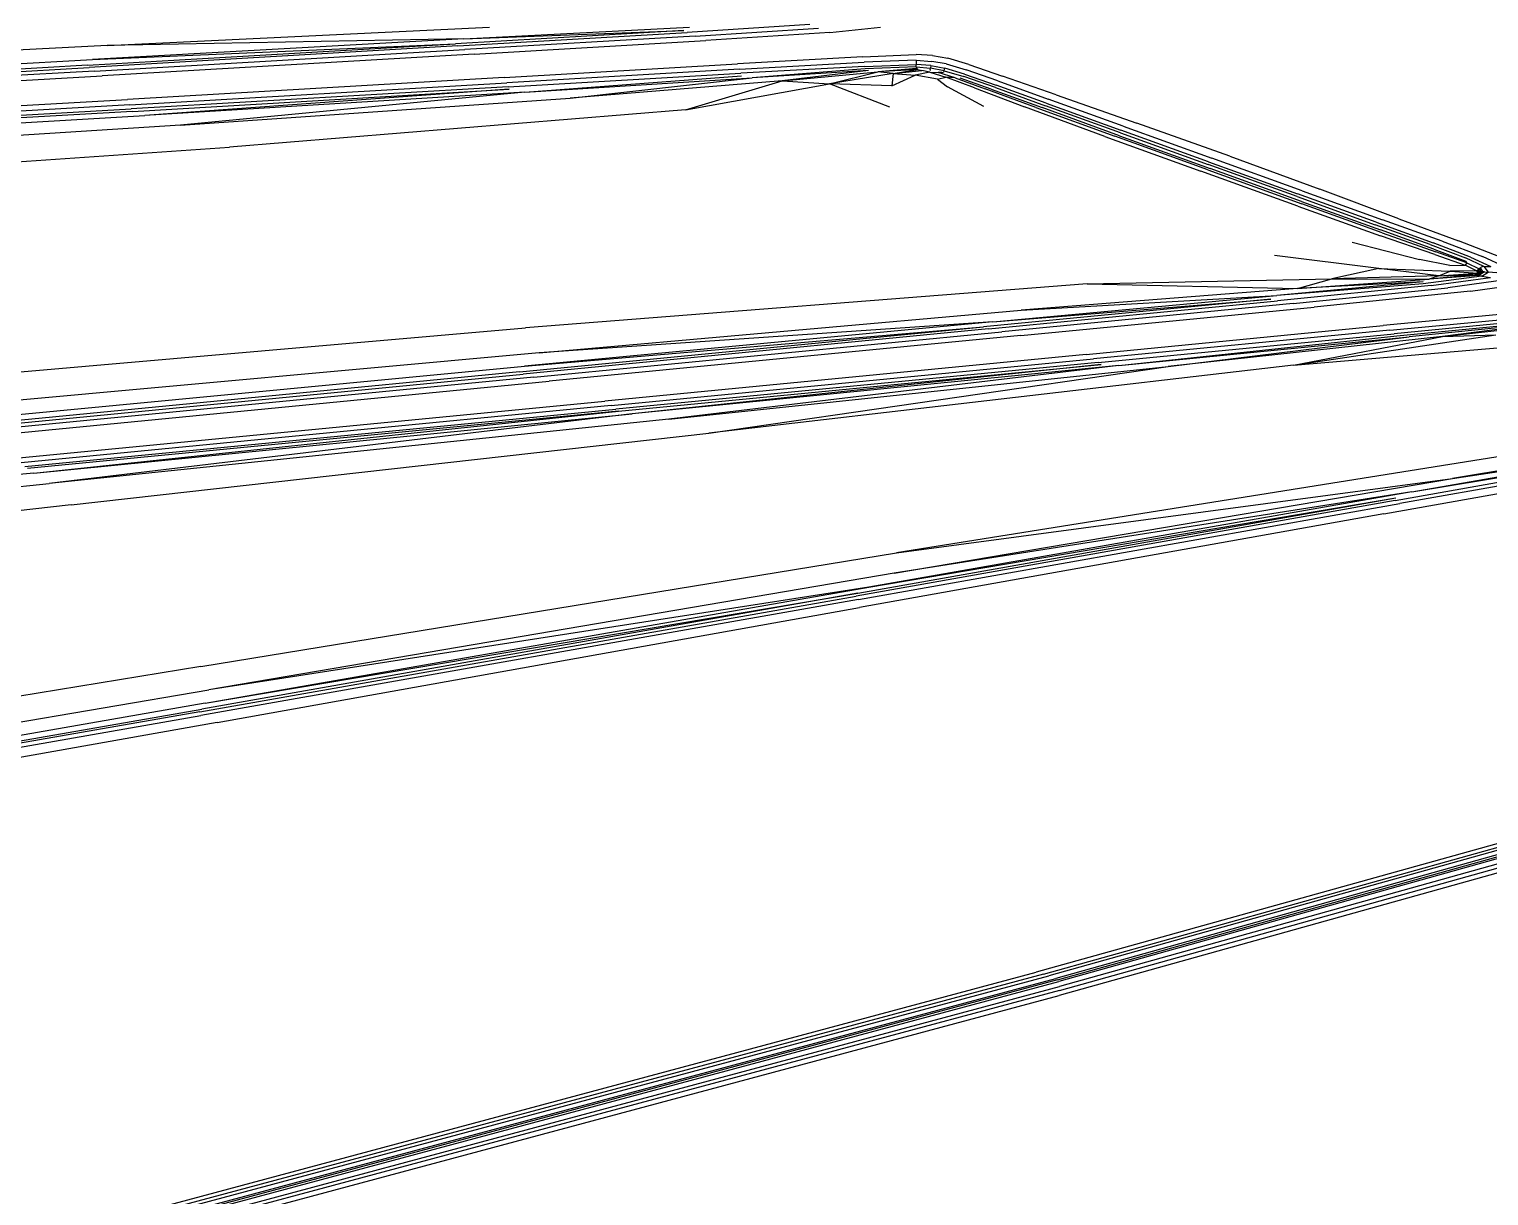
# Model space of a CAD drawing. Extents: x 526875 to 527530, y 3493038 to 3493574.
# Drawn here: x 527138.882 to 527139.894, y 3493324.28 to 3493325.089 of the extents above; entities that cross this region are included whole.
import ezdxf

# ---------------------------------------------------------------- set-up
doc = ezdxf.new("R2010")
doc.units = 0
doc.header["$LTSCALE"] = 2
doc.layers.get('0').update_dxf_attribs({"linetype": 'CONTINUOUS'})
doc.layers.add('L-WATER水景', color=5, linetype='CONTINUOUS')
doc.layers.add('W-_BOLLARD系船栓', color=4, linetype='CONTINUOUS')

# ---------------------------------------------------------------- blocks, each defined once
blk = doc.blocks.new('$matou$00000056')
at = {"color": 0, "linetype": 'Continuous'}
for p, q in [((-4144.56, 877.39, 0), (-4540.2, 747.53, 0)), ((-4144.67, 872.48, 0), (-4540.51, 742.39, 0)), ((-4540.39, 744.63, 0), (-4144.64, 874.63, 0)), ((-4144.49, 869.51, 0), (-4540.32, 739.39, 0)), ((-4539.9, 738.38, 0), (-4144.27, 868.43, 0)), ((-4143.94, 867.44, 0), (-4539.2, 737.52, 0)), ((-4142.69, 865.25, 0), (-4536.6, 735.83, 0)), ((-4534.53, 734.79, 0), (-4141.66, 863.82, 0)), ((-4140.26, 861.99, 0), (-4531.81, 733.49, 0)), ((-4922.68, 610.31, 0), (-4540.51, 742.39, 0)), ((-4540.39, 744.63, 0), (-4922.6, 612.53, 0)), ((-4922.46, 615.41, 0), (-4540.2, 747.53, 0)), ((-4922.33, 607.4, 0), (-4540.32, 739.39, 0)), ((-4539.9, 738.38, 0), (-4921.72, 606.48, 0)), ((-4920.72, 605.76, 0), (-4539.2, 737.52, 0)), ((-4917.05, 604.57, 0), (-4536.6, 735.83, 0)), ((-4534.53, 734.79, 0), (-4914.15, 603.92, 0)), ((-4910.39, 603.12, 0), (-4531.81, 733.49, 0)), ((-4221.19, 567.17, 0), (-3953.32, 619.38, 0)), ((-3948, 613.82, 0), (-4215.05, 562.83, 0)), ((-3948.84, 610.03, 0), (-4215.51, 559.08, 0)), ((-4214.69, 560.61, 0), (-3948.1, 611.53, 0)), ((-4216.99, 555.78, 0), (-3949.32, 606.43, 0)), ((-3948.67, 597.83, 0), (-4218.63, 548.21, 0)), ((-4215.86, 534.46, 0), (-3945.99, 581.36, 0)), ((-4221.19, 567.17, 0), (-4470.37, 518.09, 0)), ((-4470.15, 513.52, 0), (-4215.05, 562.83, 0)), ((-4470, 509.89, 0), (-4215.51, 559.08, 0)), ((-4214.69, 560.61, 0), (-4469.24, 511.41, 0)), ((-4216.99, 555.78, 0), (-4474.39, 506.62, 0)), ((-4216.99, 555.78, 0), (-4470, 509.89, 0)), ((-4484.36, 499.24, 0), (-4218.63, 548.21, 0)), ((-4474.39, 506.62, 0), (-4218.63, 548.21, 0)), ((-4215.86, 534.46, 0), (-4485.57, 487.61, 0)), ((-4673.74, 478.07, 0), (-4470.37, 518.09, 0)), ((-4470.15, 513.52, 0), (-4680.18, 472.64, 0)), ((-4684.9, 466.29, 0), (-4474.39, 506.62, 0)), ((-4470, 509.89, 0), (-4678.64, 469.3, 0)), ((-4474.39, 506.62, 0), (-4678.64, 469.3, 0)), ((-4678.32, 470.73, 0), (-4469.24, 511.41, 0)), ((-4484.36, 499.24, 0), (-4700.85, 459.59, 0)), ((-4684.9, 466.29, 0), (-4484.36, 499.24, 0)), ((-4737.7, 445.02, 0), (-4485.57, 487.61, 0)), ((-4485.57, 487.61, 0), (-4700.85, 459.59, 0)), ((-4673.74, 478.07, 0), (-4804.19, 453.06, 0)), ((-4811.97, 446.96, 0), (-4680.18, 472.64, 0)), ((-4678.32, 470.73, 0), (-4808.53, 445.38, 0)), ((-4684.9, 466.29, 0), (-4811.89, 442.11, 0)), ((-4684.9, 466.29, 0), (-4807.78, 444.18, 0)), ((-4168.89, 437.7, 0), (-3919.55, 461.73, 0)), ((-4823.07, 437.91, 0), (-4700.85, 459.59, 0)), ((-4700.85, 459.59, 0), (-4811.89, 442.11, 0)), ((-3915.74, 445.44, 0), (-4160.86, 424.75, 0)), ((-4168.89, 437.7, 0), (-4415.6, 413.46, 0)), ((-4155.11, 418.28, 0), (-3913.65, 437.08, 0)), ((-4400.36, 404.19, 0), (-4160.86, 424.75, 0)), ((-4386.37, 400.22, 0), (-4160.86, 424.75, 0)), ((-4155.11, 418.28, 0), (-4386.37, 400.22, 0)), ((-4155.11, 418.28, 0), (-4381.21, 398.33, 0)), ((-4641.68, 389.93, 0), (-4415.6, 413.46, 0)), ((-4415.6, 413.46, 0), (-4593.51, 387.24, 0)), ((-4381.21, 398.33, 0), (-4152.76, 415.54, 0)), ((-4151.85, 414.25, 0), (-4380.16, 397.04, 0)), ((-4378.51, 394.9, 0), (-4150.42, 412.08, 0)), ((-4148.37, 409.27, 0), (-4376.05, 392.12, 0)), ((-4400.36, 404.19, 0), (-4593.51, 387.24, 0)), ((-4574.53, 385.47, 0), (-4400.36, 404.19, 0)), ((-4574.53, 385.47, 0), (-4386.37, 400.22, 0)), ((-4567.68, 384.32, 0), (-4386.37, 400.22, 0)), ((-4381.21, 398.33, 0), (-4567.68, 384.32, 0)), ((-4566.57, 383.03, 0), (-4380.16, 397.04, 0)), ((-4378.51, 394.9, 0), (-4564.82, 380.89, 0)), ((-4132.65, 395.89, 0), (-4355.11, 379.13, 0)), ((-4641.68, 389.93, 0), (-4735.57, 384.57, 0)), ((-4641.68, 389.93, 0), (-4720.11, 377.75, 0)), ((-4641.68, 389.93, 0), (-4699.58, 377.36, 0)), ((-4562.12, 378.13, 0), (-4376.05, 392.12, 0)), ((-4349.24, 376.43, 0), (-4128.46, 393.07, 0)), ((-4125.57, 390.86, 0), (-4345.12, 374.32, 0)), ((-4343.8, 372.96, 0), (-4124.75, 389.47, 0)), ((-4699.58, 377.36, 0), (-4593.51, 387.24, 0)), ((-4593.51, 387.24, 0), (-4686.71, 376.57, 0)), ((-4574.53, 385.47, 0), (-4686.71, 376.57, 0)), ((-4574.53, 385.47, 0), (-4681.95, 375.73, 0)), ((-4566.57, 383.03, 0), (-4680.98, 374.44, 0)), ((-4124.57, 386.04, 0), (-4345.82, 369.84, 0)), ((-4699.58, 377.36, 0), (-4747.69, 372.66, 0)), ((-4743.7, 372.12, 0), (-4699.58, 377.36, 0)), ((-4699.58, 377.36, 0), (-4720.11, 377.75, 0)), ((-4679.45, 372.28, 0), (-4564.82, 380.89, 0)), ((-4562.12, 378.13, 0), (-4676.95, 369.5, 0)), ((-4537.34, 365.44, 0), (-4355.11, 379.13, 0)), ((-4351.67, 362.42, 0), (-4123.63, 377.72, 0)), ((-4743.7, 372.12, 0), (-4686.71, 376.57, 0)), ((-4681.95, 375.73, 0), (-4742.03, 371.36, 0)), ((-4741.31, 370.05, 0), (-4680.98, 374.44, 0)), ((-4679.45, 372.28, 0), (-4740.21, 367.86, 0)), ((-4349.24, 376.43, 0), (-4530.13, 362.84, 0)), ((-4524.96, 360.8, 0), (-4345.12, 374.32, 0)), ((-4343.8, 372.96, 0), (-4523.13, 359.48, 0)), ((-4738.17, 365, 0), (-4676.95, 369.5, 0)), ((-4537.34, 365.44, 0), (-4650.68, 356.92, 0)), ((-4526.76, 356.85, 0), (-4345.82, 369.84, 0)), ((-4345.82, 369.84, 0), (-4523.13, 359.48, 0)), ((-4642.61, 354.38, 0), (-4530.13, 362.84, 0)), ((-4524.96, 360.8, 0), (-4636.64, 352.41, 0)), ((-4351.67, 362.42, 0), (-4537.95, 350.87, 0)), ((-4526.76, 356.85, 0), (-4351.67, 362.42, 0)), ((-4116.78, 361.53, 0), (-4346.94, 347.67, 0)), ((-4711.13, 351.9, 0), (-4650.68, 356.92, 0)), ((-4642.61, 354.38, 0), (-4702.51, 349.42, 0)), ((-4526.76, 356.85, 0), (-4636.48, 349.33, 0)), ((-4634.21, 351.13, 0), (-4523.13, 359.48, 0)), ((-4526.76, 356.85, 0), (-4634.21, 351.13, 0)), ((-4711.13, 351.9, 0), (-4734.66, 348.7, 0)), ((-4725.66, 346.31, 0), (-4702.51, 349.42, 0)), ((-4696.03, 347.55, 0), (-4636.64, 352.41, 0)), ((-4693.08, 346.37, 0), (-4636.48, 349.33, 0)), ((-4693.06, 345.36, 0), (-4636.48, 349.33, 0)), ((-4644.57, 345.74, 0), (-4537.95, 350.87, 0)), ((-4537.95, 350.87, 0), (-4636.48, 349.33, 0)), ((-4696.03, 347.55, 0), (-4719.03, 344.63, 0)), ((-4715.75, 343.64, 0), (-4719.03, 344.63, 0)), ((-4715.75, 343.64, 0), (-4718.26, 341.4, 0)), ((-4716.86, 341.11, 0), (-4714.6, 343.04, 0)), ((-4715.75, 343.64, 0), (-4693.08, 346.37, 0)), ((-4715.75, 343.64, 0), (-4714.6, 343.04, 0)), ((-4714.6, 343.04, 0), (-4695.4, 343.97, 0)), ((-4714.35, 342.53, 0), (-4714.6, 343.04, 0)), ((-4714.35, 342.53, 0), (-4695.4, 343.97, 0)), ((-4699.23, 342.18, 0), (-4695.4, 343.97, 0)), ((-4644.57, 345.74, 0), (-4695.4, 343.97, 0)), ((-4657.99, 341.16, 0), (-4695.4, 343.97, 0)), ((-4693.06, 345.36, 0), (-4644.57, 345.74, 0)), ((-4644.57, 345.74, 0), (-4657.99, 341.16, 0)), ((-4563.81, 337.37, 0), (-4644.57, 345.74, 0)), ((-4563.81, 337.37, 0), (-4346.94, 347.67, 0)), ((-4725.02, 339.03, 0), (-4716.33, 332.33, 0)), ((-4721.52, 342.07, 0), (-4718.26, 341.4, 0)), ((-4711.7, 332.26, 0), (-4719.38, 338.27, 0)), ((-4716.63, 338.1, 0), (-4719.38, 338.27, 0)), ((-4716.63, 338.1, 0), (-4718.26, 341.4, 0)), ((-4716.86, 341.11, 0), (-4718.26, 341.4, 0)), ((-4716.86, 341.11, 0), (-4716.09, 340.93, 0)), ((-4716.63, 338.1, 0), (-4715.64, 338.31, 0)), ((-4716.63, 338.1, 0), (-4709.73, 332.66, 0)), ((-4714.35, 342.53, 0), (-4716.09, 340.93, 0)), ((-4715.32, 340.72, 0), (-4716.09, 340.93, 0)), ((-4715.29, 338.7, 0), (-4716.09, 340.93, 0)), ((-4715.29, 338.7, 0), (-4715.64, 338.31, 0)), ((-4715.32, 340.72, 0), (-4714.35, 342.53, 0)), ((-4715.32, 340.72, 0), (-4714.32, 341.75, 0)), ((-4715.32, 340.72, 0), (-4715.29, 338.7, 0)), ((-4715.32, 340.72, 0), (-4714.91, 339.34, 0)), ((-4715.29, 338.7, 0), (-4714.91, 339.34, 0)), ((-4714.32, 341.75, 0), (-4714.91, 339.34, 0)), ((-4713.82, 340.34, 0), (-4714.91, 339.34, 0)), ((-4710.19, 335.58, 0), (-4714.91, 339.34, 0)), ((-4699.23, 342.18, 0), (-4714.35, 342.53, 0)), ((-4714.35, 342.53, 0), (-4714.32, 341.75, 0)), ((-4699.23, 342.18, 0), (-4714.32, 341.75, 0)), ((-4703.7, 339.93, 0), (-4714.32, 341.75, 0)), ((-4713.82, 340.34, 0), (-4714.32, 341.75, 0)), ((-4713.82, 340.34, 0), (-4703.7, 339.93, 0)), ((-4713.82, 340.34, 0), (-4709.49, 336.85, 0)), ((-4699.23, 342.18, 0), (-4703.7, 339.93, 0)), ((-4676.25, 336.36, 0), (-4703.7, 339.93, 0)), ((-4699.23, 342.18, 0), (-4657.99, 341.16, 0)), ((-4699.23, 342.18, 0), (-4676.25, 336.36, 0)), ((-4676.25, 336.36, 0), (-4657.99, 341.16, 0)), ((-4563.81, 337.37, 0), (-4657.99, 341.16, 0)), ((-4723.25, 333.11, 0), (-4707.39, 322.64, 0)), ((-4701.1, 322.42, 0), (-4716.33, 332.33, 0)), ((-4711.7, 332.26, 0), (-4697.56, 323.05, 0)), ((-4710.19, 335.58, 0), (-4709.49, 336.85, 0)), ((-4710.19, 335.58, 0), (-4709.88, 334.42, 0)), ((-4710.19, 335.58, 0), (-4698.49, 328.22, 0)), ((-4697.79, 326.67, 0), (-4709.88, 334.42, 0)), ((-4696.43, 324.01, 0), (-4709.73, 332.66, 0)), ((-4703.65, 336.63, 0), (-4709.49, 336.85, 0)), ((-4698.01, 329.83, 0), (-4709.49, 336.85, 0)), ((-4703.65, 336.63, 0), (-4692.03, 332.28, 0)), ((-4666.52, 320.52, 0), (-4692.03, 332.28, 0)), ((-4676.25, 336.36, 0), (-4636.3, 326.02, 0)), ((-4678.22, 315.84, 0), (-4698.49, 328.22, 0)), ((-4698.01, 329.83, 0), (-4677.51, 317.55, 0)), ((-4697.79, 326.67, 0), (-4677.56, 314.17, 0)), ((-4684.83, 308.25, 0), (-4707.39, 322.64, 0)), ((-4701.1, 322.42, 0), (-4678.6, 308.42, 0)), ((-4676.05, 309.66, 0), (-4697.56, 323.05, 0)), ((-4696.43, 324.01, 0), (-4675.61, 311.05, 0)), ((-4678.22, 315.84, 0), (-4647.74, 296.99, 0)), ((-4646.16, 298.28, 0), (-4677.51, 317.55, 0)), ((-4647.71, 295.64, 0), (-4677.56, 314.17, 0)), ((-4676.05, 309.66, 0), (-4646.26, 291.12, 0)), ((-4646.14, 292.71, 0), (-4675.61, 311.05, 0)), ((-4684.83, 308.25, 0), (-4654.96, 289.08, 0)), ((-4648.11, 289.44, 0), (-4678.6, 308.42, 0)), ((-4646.16, 298.28, 0), (-4609.54, 275.52, 0)), ((-4612.28, 274.94, 0), (-4647.74, 296.99, 0)), ((-4647.71, 295.64, 0), (-4613.17, 274.15, 0)), ((-4646.14, 292.71, 0), (-4612.53, 271.79, 0)), ((-4620.89, 267.53, 0), (-4654.96, 289.08, 0)), ((-4648.11, 289.44, 0), (-4613.96, 268.18, 0)), ((-4612.59, 270.16, 0), (-4646.26, 291.12, 0)), ((-4573.24, 252.76, 0), (-4609.54, 275.52, 0)), ((-4578.82, 252.74, 0), (-4613.17, 274.15, 0)), ((-4612.59, 270.16, 0), (-4579.44, 249.52, 0)), ((-4579.29, 251.1, 0), (-4612.53, 271.79, 0)), ((-4612.28, 274.94, 0), (-4577.04, 252.92, 0)), ((-4620.89, 267.53, 0), (-4585.75, 245.98, 0)), ((-4580.51, 247.37, 0), (-4613.96, 268.18, 0)), ((-4580.51, 247.37, 0), (-4552.11, 229.69, 0)), ((-4551.22, 231.96, 0), (-4579.44, 249.52, 0)), ((-4579.29, 251.1, 0), (-4550.94, 233.45, 0)), ((-4578.82, 252.74, 0), (-4549.59, 234.47, 0)), ((-4547.22, 234.19, 0), (-4577.04, 252.92, 0)), ((-4573.24, 252.76, 0), (-4542.86, 233.51, 0)), ((-4555.2, 227.52, 0), (-4585.75, 245.98, 0)), ((-4041.33, 242.22, 0), (-4236.28, 235.36, 0)), ((-4551.22, 231.96, 0), (-4532.33, 220.2, 0)), ((-4531.97, 221.65, 0), (-4550.94, 233.45, 0)), ((-4530.37, 222.41, 0), (-4549.59, 234.47, 0)), ((-4547.22, 234.19, 0), (-4528.04, 222, 0)), ((-4523.98, 221.25, 0), (-4542.86, 233.51, 0)), ((-4527.23, 232.22, 0), (-4513.57, 219.91, 0)), ((-4412.42, 226.24, 0), (-4236.28, 235.36, 0)), ((-4555.2, 227.52, 0), (-4534.91, 215.23, 0)), ((-4533.1, 217.85, 0), (-4552.11, 229.69, 0)), ((-4491.07, 230.12, 0), (-4468.23, 215.06, 0)), ((-4412.42, 226.24, 0), (-4468.23, 215.06, 0)), ((-4412.42, 226.24, 0), (-4450.05, 212.08, 0)), ((-4217.87, 221.34, 0), (-4030.01, 226.29, 0)), ((-4520.35, 212.99, 0), (-4532.33, 220.2, 0)), ((-4531.97, 221.65, 0), (-4519.99, 214.43, 0)), ((-4530.37, 222.41, 0), (-4518.6, 215.22, 0)), ((-4516.65, 214.91, 0), (-4528.04, 222, 0)), ((-4523.98, 221.25, 0), (-4513.17, 214.3, 0)), ((-4509.88, 215.14, 0), (-4513.57, 219.91, 0)), ((-4217.87, 221.34, 0), (-4368.16, 216.26, 0)), ((-4350.89, 211.73, 0), (-4217.87, 221.34, 0)), ((-4522.15, 207.69, 0), (-4534.91, 215.23, 0)), ((-4533.1, 217.85, 0), (-4521.03, 210.6, 0)), ((-4512.58, 210.52, 0), (-4519.99, 214.43, 0)), ((-4516.65, 214.91, 0), (-4513.17, 214.3, 0)), ((-4516.65, 214.91, 0), (-4510.19, 211.49, 0)), ((-4509.88, 215.14, 0), (-4513.17, 214.3, 0)), ((-4507.01, 211, 0), (-4513.17, 214.3, 0)), ((-4509.88, 215.14, 0), (-4501.29, 212.35, 0)), ((-4492.19, 217.76, 0), (-4501.29, 212.35, 0)), ((-4492.92, 210.75, 0), (-4492.19, 217.76, 0)), ((-4492.92, 210.75, 0), (-4468.23, 215.06, 0)), ((-4492.19, 217.76, 0), (-4468.23, 215.06, 0)), ((-4468.23, 215.06, 0), (-4487.01, 209.46, 0)), ((-4450.05, 212.08, 0), (-4468.23, 215.06, 0)), ((-4450.05, 212.08, 0), (-4368.16, 216.26, 0)), ((-4368.16, 216.26, 0), (-4438.53, 209.5, 0)), ((-4350.89, 211.73, 0), (-4204.27, 214.92, 0)), ((-4344.93, 209.57, 0), (-4204.27, 214.92, 0)), ((-4023.17, 218.29, 0), (-4204.27, 214.92, 0)), ((-4199.53, 212.14, 0), (-4020.69, 214.98, 0)), ((-4513.47, 206.67, 0), (-4521.03, 210.6, 0)), ((-4520.35, 212.99, 0), (-4512.9, 209.08, 0)), ((-4512.58, 210.52, 0), (-4512.9, 209.08, 0)), ((-4507.54, 207.22, 0), (-4512.9, 209.08, 0)), ((-4512.58, 210.52, 0), (-4512.28, 211.26, 0)), ((-4512.58, 210.52, 0), (-4507.33, 208.66, 0)), ((-4511.71, 211.58, 0), (-4512.28, 211.26, 0)), ((-4511.71, 211.58, 0), (-4510.19, 211.49, 0)), ((-4507.01, 211, 0), (-4510.19, 211.49, 0)), ((-4507.54, 207.22, 0), (-4507.33, 208.66, 0)), ((-4507.25, 209.48, 0), (-4507.33, 208.66, 0)), ((-4501.84, 207.59, 0), (-4507.33, 208.66, 0)), ((-4507.25, 209.48, 0), (-4507.19, 210.01, 0)), ((-4507.01, 211, 0), (-4501.29, 212.35, 0)), ((-4507.01, 211, 0), (-4503.96, 209.77, 0)), ((-4492.92, 210.75, 0), (-4503.96, 209.77, 0)), ((-4502.5, 209.03, 0), (-4503.96, 209.77, 0)), ((-4492.92, 210.75, 0), (-4502.5, 209.03, 0)), ((-4502.5, 209.03, 0), (-4487.01, 209.46, 0)), ((-4502.5, 209.03, 0), (-4502.01, 208.43, 0)), ((-4502.01, 208.43, 0), (-4487.01, 209.46, 0)), ((-4501.84, 207.59, 0), (-4502.01, 208.43, 0)), ((-4492.92, 210.75, 0), (-4501.29, 212.35, 0)), ((-4492.92, 210.75, 0), (-4487.01, 209.46, 0)), ((-4450.05, 212.08, 0), (-4487.01, 209.46, 0)), ((-4483.47, 208.36, 0), (-4450.05, 212.08, 0)), ((-4483.47, 208.36, 0), (-4438.53, 209.5, 0)), ((-4482.19, 207.35, 0), (-4438.53, 209.5, 0)), ((-4350.89, 211.73, 0), (-4438.53, 209.5, 0)), ((-4350.89, 211.73, 0), (-4434.52, 208, 0)), ((-4344.56, 208.13, 0), (-4434.25, 206.55, 0)), ((-4199.53, 212.14, 0), (-4344.93, 209.57, 0)), ((-4344.56, 208.13, 0), (-4199.15, 210.69, 0)), ((-4198.65, 208.28, 0), (-4344.06, 205.72, 0)), ((-4020.32, 213.53, 0), (-4199.15, 210.69, 0)), ((-4198.65, 208.28, 0), (-4019.81, 211.12, 0)), ((-4522.15, 207.69, 0), (-4514.21, 203.48, 0)), ((-4508.41, 201.44, 0), (-4514.21, 203.48, 0)), ((-4513.47, 206.67, 0), (-4507.96, 204.8, 0)), ((-4502.06, 203.72, 0), (-4507.96, 204.8, 0)), ((-4507.54, 207.22, 0), (-4501.89, 206.14, 0)), ((-4502.06, 203.72, 0), (-4501.89, 206.14, 0)), ((-4502.06, 203.72, 0), (-4481.97, 203.48, 0)), ((-4501.84, 207.59, 0), (-4501.89, 206.14, 0)), ((-4482.07, 205.9, 0), (-4501.89, 206.14, 0)), ((-4501.84, 207.59, 0), (-4482.19, 207.35, 0)), ((-4482.07, 205.9, 0), (-4434.25, 206.55, 0)), ((-4433.91, 204.13, 0), (-4481.97, 203.48, 0)), ((-4433.91, 204.13, 0), (-4344.06, 205.72, 0)), ((-4343.2, 202.6, 0), (-4433.19, 201.02, 0)), ((-4343.2, 202.6, 0), (-4197.83, 205.16, 0)), ((-4019.06, 207.99, 0), (-4197.83, 205.16, 0)), ((-4508.41, 201.44, 0), (-4502.08, 200.42, 0)), ((-4481.56, 200.32, 0), (-4502.08, 200.42, 0)), ((-4481.56, 200.32, 0), (-4433.19, 201.02, 0)), ((-4012.2, 193.59, 0), (-4188.53, 190.81, 0)), ((-4469.34, 185.39, 0), (-4421.39, 186.7, 0)), ((-4332.08, 188.28, 0), (-4421.39, 186.7, 0)), ((-4332.08, 188.28, 0), (-4188.53, 190.81, 0)), ((-4185.66, 187.9, 0), (-4328.53, 185.38, 0)), ((-4325.96, 183.16, 0), (-4183.65, 185.67, 0)), ((-4185.66, 187.9, 0), (-4010.24, 190.67, 0)), ((-4008.91, 188.44, 0), (-4183.65, 185.67, 0)), ((-4183.05, 184.32, 0), (-4008.59, 187.08, 0)), ((-4469.34, 185.39, 0), (-4488.82, 183.66, 0)), ((-4417.38, 183.82, 0), (-4464.95, 182.5, 0)), ((-4461.67, 180.33, 0), (-4414.39, 181.6, 0)), ((-4417.38, 183.82, 0), (-4328.53, 185.38, 0)), ((-4325.96, 183.16, 0), (-4414.39, 181.6, 0)), ((-4413.21, 180.26, 0), (-4325.09, 181.82, 0)), ((-4328.41, 179.21, 0), (-4413.21, 180.26, 0)), ((-4328.41, 179.21, 0), (-4185.1, 181.15, 0)), ((-4183.05, 184.32, 0), (-4325.09, 181.82, 0)), ((-4185.1, 181.15, 0), (-4325.09, 181.82, 0)), ((-4008.86, 183.58, 0), (-4185.1, 181.15, 0)), ((-4328.41, 179.21, 0), (-4415.37, 178.46, 0)), ((-4328.41, 179.21, 0), (-4191.04, 173.48, 0)), ((-4191.04, 173.48, 0), (-4009.27, 174.88, 0)), ((-4191.04, 173.48, 0), (-4338.43, 173.22, 0))]:
    blk.add_line(p, q, dxfattribs=at)
at = {"layer": 'W-_BOLLARD系船栓', "elevation": 0}
blk.add_lwpolyline([(-6727.01, -15.08, 0.047361), (-6712.22, -120.4, 0.071059), (-6549.69, -364.15, 0.106743), (-4524.57, -1531.01, 0.083644), (-2645.55, -1972.48, -0.010282), (5565.87, -2012.73, -0.041262), (6105.07, -1863.2, 0.304271), (6623.1, -1179.78, 0.082265), (6714.73, -654.33), (6727.01, 59.7), (6714.73, 773.74, 0.082265), (6623.1, 1299.19, 0.256696), (6105.07, 1839.57, 0.028009), (5545.43, 1985.11, 0.02503), (-2645.55, 1949.01, 0.085737), (-4525.67, 1505.86, 0.098082), (-6474.2, 408.49, 0.055987), (-6646.53, 216.4, 0.167612), (-6727.01, -15.08)], format="xyb", dxfattribs=at)

msp = doc.modelspace()

# ---------------------------------------------------------------- block references
at = {"layer": 'L-WATER水景', "color": 8, "lineweight": 0, "xscale": 0.0018, "yscale": 0.0012, "zscale": 0.001291236534000011, "rotation": 182.6690366972091}
msp.add_blockref('$matou$00000056', (527131.3911, 3493324.9344), dxfattribs=at)

doc.saveas('drawing.dxf')
